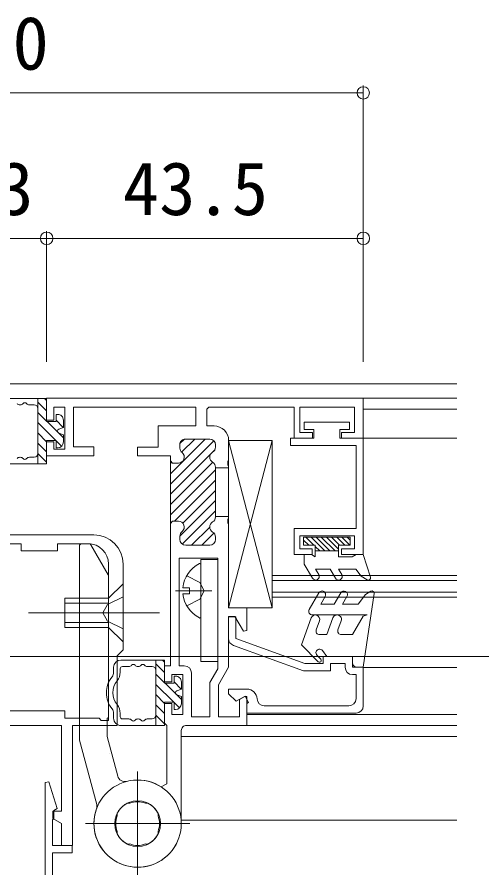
# Model space of a CAD drawing. Units: millimetres, scale not verified. Extents: x -1682 to -296, y -1188 to 1056.
# Drawn here: x -714 to -650.2, y -74.5 to 42.5 of the extents above; entities that cross this region are included whole.
import ezdxf
from ezdxf.enums import TextEntityAlignment as Align

# ---------------------------------------------------------------- set-up
doc = ezdxf.new("R2010")
doc.units = ezdxf.units.MM
doc.header["$LTSCALE"] = 4
doc.linetypes.add('CHAIN2', pattern=[12, 9, -1, 1, -1])
doc.linetypes.add('DASHED3', pattern=[4, 3, -1])
for name, color, linetype, lineweight in [('0-3_YKK_11', 7, 'Continuous', 9), ('0-5_YKK_12', 2, 'Continuous', 9), ('0-6_YKK_13', 4, 'Continuous', 9), ('0-7_YKK_D', 6, 'Continuous', 9)]:
    doc.layers.add(name, color=color, linetype=linetype, lineweight=lineweight)
doc.styles.add('ＭＳ ゴシック', font='')
doc.styles.get('ＭＳ ゴシック').set_extended_font_data('MS Gothic')

msp = doc.modelspace()

# ---------------------------------------------------------------- linework, layer by layer
at = {"layer": '0-3_YKK_11'}
for p, q in [((-709.979, -9.895), (-709.979, -12.894)), ((-666.478, -9.897), (-709.979, -9.895)), ((-666.478, -15.397), (-666.478, -9.897)), ((-708.979, -11.094), (-707.479, -11.094)), ((-708.979, -12.894), (-708.979, -11.094)), ((-707.479, -11.094), (-707.479, -16.896)), ((-706.279, -11.096), (-689.479, -11.097)), ((-706.279, -16.595), (-706.279, -11.096)), ((-689.479, -11.097), (-689.479, -13.696)), ((-687.679, -11.096), (-687.979, -11.396)), ((-687.979, -11.396), (-687.979, -13.697)), ((-687.679, -11.096), (-675.978, -11.097)), ((-675.978, -11.097), (-675.978, -15.397)), ((-675.178, -11.097), (-667.678, -11.097)), ((-675.178, -14.597), (-675.178, -11.097)), ((-667.678, -11.097), (-667.678, -14.597)), ((-709.979, -12.894), (-708.979, -12.894)), ((-694.679, -13.696), (-694.679, -16.596)), ((-689.479, -13.696), (-694.679, -13.696)), ((-687.979, -13.697), (-686.979, -13.697)), ((-674.581, -13.196), (-674.581, -14.196)), ((-668.381, -13.197), (-674.581, -13.196)), ((-668.381, -14.197), (-668.381, -13.197)), ((-673.478, -14.597), (-675.178, -14.597)), ((-674.581, -14.196), (-673.281, -14.196)), ((-673.478, -15.397), (-673.478, -14.597)), ((-673.281, -14.196), (-673.281, -15.396)), ((-669.681, -14.197), (-668.381, -14.197)), ((-669.681, -15.397), (-669.681, -14.197)), ((-669.478, -14.597), (-669.478, -15.397)), ((-667.678, -14.597), (-669.478, -14.597)), ((-709.979, -15.895), (-709.979, -17.795)), ((-708.979, -15.895), (-709.979, -15.895)), ((-708.979, -16.896), (-708.979, -15.895)), ((-688.203, -15.497), (-692.979, -20.272)), ((-687.018, -15.726), (-692.979, -21.686)), ((-691.679, -16.297), (-691.679, -16.748)), ((-691.05, -15.515), (-691.66, -16.125)), ((-689.617, -15.497), (-691.439, -17.318)), ((-687.579, -15.497), (-690.879, -15.497)), ((-686.779, -16.611), (-686.779, -16.297)), ((-684.979, -15.697), (-684.979, -18.339)), ((-676.481, -15.396), (-676.481, -16.396)), ((-673.281, -15.396), (-676.481, -15.396)), ((-675.978, -15.397), (-673.478, -15.397)), ((-666.481, -15.397), (-669.681, -15.397)), ((-669.478, -15.397), (-666.478, -15.397)), ((-666.483, -31.397), (-666.481, -15.397)), ((-707.479, -16.896), (-708.979, -16.896)), ((-703.479, -16.595), (-706.279, -16.595)), ((-703.479, -17.796), (-703.479, -16.595)), ((-697.479, -16.596), (-697.479, -17.796)), ((-694.679, -16.596), (-697.479, -16.596)), ((-686.881, -17.003), (-687.187, -17.309)), ((-676.481, -16.396), (-667.481, -16.397)), ((-667.481, -16.397), (-667.483, -27.797)), ((-709.979, -17.795), (-703.479, -17.796)), ((-697.479, -17.796), (-692.979, -17.796)), ((-687.467, -17.589), (-692.979, -23.1)), ((-692.979, -17.796), (-692.979, -18.497)), ((-692.679, -18.797), (-692.979, -18.497)), ((-692.979, -18.497), (-692.979, -27.097)), ((-687.163, -18.699), (-692.979, -24.514)), ((-684.979, -18.339), (-685.099, -18.522)), ((-685.099, -18.522), (-685.099, -19.072)), ((-692.858, -18.737), (-692.979, -18.858)), ((-686.779, -19.729), (-692.979, -25.928)), ((-691.879, -18.797), (-692.679, -18.797)), ((-686.779, -19.447), (-686.779, -19.382)), ((-686.779, -19.447), (-686.779, -26.147)), ((-684.979, -19.447), (-686.779, -19.447)), ((-685.099, -19.072), (-684.979, -19.255)), ((-684.979, -19.255), (-684.979, -19.447)), ((-686.779, -21.143), (-692.433, -26.797)), ((-686.779, -22.557), (-691.284, -27.062)), ((-686.779, -23.971), (-691.679, -28.871)), ((-686.779, -25.385), (-691.342, -29.949)), ((-692.679, -26.797), (-692.979, -27.097)), ((-691.879, -26.797), (-692.679, -26.797)), ((-686.779, -26.147), (-686.779, -26.211)), ((-684.979, -26.147), (-686.779, -26.147)), ((-685.099, -26.522), (-684.979, -26.339)), ((-685.099, -27.071), (-685.099, -26.522)), ((-684.979, -26.339), (-684.979, -26.147)), ((-692.979, -27.097), (-692.98, -46.696)), ((-687.579, -27.6), (-690.076, -30.097)), ((-684.979, -27.255), (-685.099, -27.071)), ((-684.98, -38.696), (-684.979, -27.255)), ((-675.983, -27.796), (-675.983, -31.396)), ((-667.483, -27.797), (-675.983, -27.796)), ((-703.477, -28.698), (-729.477, -28.698)), ((-691.679, -29.297), (-691.679, -28.846)), ((-686.998, -28.433), (-688.662, -30.097)), ((-686.779, -28.982), (-686.779, -29.297)), ((-675.183, -28.796), (-667.683, -28.797)), ((-675.183, -30.596), (-675.183, -28.796)), ((-667.683, -28.797), (-667.683, -30.597)), ((-713.477, -29.898), (-719.477, -29.898)), ((-713.477, -30.898), (-713.477, -29.898)), ((-708.477, -29.898), (-708.477, -30.898)), ((-704.277, -29.898), (-708.477, -29.898)), ((-687.579, -30.097), (-690.879, -30.097)), ((-708.477, -30.898), (-713.477, -30.898)), ((-675.983, -31.396), (-673.483, -31.396)), ((-673.483, -30.596), (-675.183, -30.596)), ((-673.483, -31.396), (-673.483, -30.596)), ((-669.483, -30.597), (-669.483, -31.397)), ((-667.683, -30.597), (-669.483, -30.597)), ((-669.483, -31.397), (-666.483, -31.397)), ((-701.476, -54.198), (-701.477, -32.698)), ((-699.477, -44.498), (-699.477, -32.698)), ((-691.778, -31.897), (-691.779, -46.696)), ((-686.479, -31.897), (-691.778, -31.897)), ((-686.48, -47.093), (-686.479, -31.897)), ((-682.479, -38.696), (-684.98, -38.696)), ((-682.48, -41.827), (-682.479, -38.696)), ((-684.98, -46.895), (-684.979, -39.896)), ((-684.979, -39.896), (-684.107, -39.896)), ((-684.977, -39.943), (-683.977, -39.943)), ((-684.977, -42.943), (-684.977, -39.943)), ((-684.107, -39.896), (-682.924, -41.946)), ((-683.977, -39.943), (-683.977, -42.943)), ((-682.924, -41.946), (-682.48, -41.827)), ((-683.977, -42.943), (-674.499, -46.394)), ((-674.675, -47.394), (-684.319, -43.882)), ((-700.277, -45.298), (-699.477, -44.498)), ((-700.276, -54.898), (-700.277, -45.298)), ((-671.977, -45.394), (-667.977, -45.394)), ((-671.977, -46.394), (-671.977, -45.394)), ((-667.977, -45.394), (-667.977, -46.895)), ((-693.779, -46.696), (-693.779, -48.897)), ((-692.98, -46.696), (-693.779, -46.696)), ((-691.779, -46.696), (-691.079, -46.696)), ((-674.499, -46.394), (-671.977, -46.394)), ((-670.977, -46.394), (-670.978, -47.394)), ((-668.977, -46.394), (-670.977, -46.394)), ((-668.977, -46.894), (-668.977, -46.394)), ((-692.779, -47.896), (-691.278, -47.896)), ((-692.779, -48.897), (-692.779, -47.896)), ((-691.278, -47.896), (-691.279, -53.397)), ((-690.079, -47.696), (-690.08, -53.696)), ((-687.579, -48.997), (-686.48, -47.093)), ((-686.379, -49.318), (-684.98, -46.895)), ((-670.978, -47.394), (-674.675, -47.394)), ((-667.478, -47.895), (-667.978, -47.895)), ((-667.977, -46.895), (-666.477, -46.895)), ((-667.478, -51.195), (-667.478, -47.895)), ((-666.477, -46.895), (-666.478, -52.195)), ((-693.779, -48.897), (-692.779, -48.897)), ((-687.579, -53.696), (-687.579, -48.997)), ((-686.379, -53.696), (-686.379, -49.318)), ((-684.978, -49.893), (-682.478, -49.893)), ((-684.978, -50.544), (-684.978, -49.893)), ((-683.954, -51.568), (-684.978, -50.544)), ((-682.728, -50.86), (-683.954, -51.568)), ((-682.773, -50.896), (-683.48, -51.304)), ((-683.48, -51.304), (-683.48, -53.696)), ((-682.48, -50.896), (-682.773, -50.896)), ((-682.228, -51.726), (-682.728, -50.86)), ((-682.48, -54.896), (-682.48, -50.896)), ((-693.78, -51.896), (-693.78, -54.596)), ((-692.78, -51.896), (-693.78, -51.896)), ((-692.78, -53.396), (-692.78, -51.896)), ((-682.478, -51.87), (-682.228, -51.726)), ((-682.478, -53.193), (-682.478, -51.87)), ((-680.083, -52.193), (-668.478, -52.194)), ((-725.476, -52.898), (-707.477, -52.898)), ((-707.477, -52.898), (-707.477, -53.898)), ((-691.279, -53.397), (-692.78, -53.396)), ((-690.08, -53.696), (-687.579, -53.696)), ((-683.48, -53.696), (-686.379, -53.696)), ((-667.478, -53.195), (-682.478, -53.193)), ((-725.027, -54.898), (-707.926, -54.898)), ((-707.926, -54.898), (-707.926, -66.694)), ((-707.477, -53.898), (-702.776, -53.898)), ((-706.427, -54.898), (-700.276, -54.898)), ((-706.426, -71.394), (-706.427, -54.898)), ((-702.776, -53.898), (-702.476, -54.198)), ((-702.476, -54.198), (-701.476, -54.198)), ((-693.78, -54.596), (-693.48, -54.896)), ((-693.48, -54.896), (-693.48, -62.919)), ((-690.78, -54.896), (-682.48, -54.896)), ((-691.48, -68.396), (-691.48, -55.596)), ((-710.176, -62.738), (-709.667, -62.665)), ((-710.176, -75.698), (-710.176, -62.738)), ((-709.667, -62.665), (-708.518, -66.314)), ((-693.48, -62.919), (-694.249, -63.34)), ((-709.127, -66.694), (-709.127, -67.694)), ((-707.926, -66.694), (-709.127, -66.694)), ((-708.518, -66.314), (-708.976, -66.579)), ((-708.976, -66.579), (-708.976, -67.694)), ((-698.736, -65.579), (-698.903, -65.585)), ((-698.703, -65.593), (-698.736, -65.579)), ((-698.555, -65.595), (-698.703, -65.593)), ((-696.257, -65.593), (-696.405, -65.595)), ((-696.224, -65.579), (-696.257, -65.593)), ((-696.057, -65.586), (-696.224, -65.579)), ((-708.976, -67.694), (-709.176, -67.894)), ((-709.127, -67.694), (-707.926, -68.387)), ((-700.29, -66.972), (-700.297, -67.139)), ((-700.297, -67.139), (-700.283, -67.172)), ((-700.283, -67.172), (-700.281, -67.32)), ((-694.679, -67.321), (-694.677, -67.173)), ((-694.677, -67.173), (-694.664, -67.139)), ((-694.664, -67.139), (-694.67, -66.973)), ((-709.176, -67.894), (-709.176, -71.394)), ((-707.926, -68.387), (-707.926, -71.394)), ((-700.283, -69.619), (-700.297, -69.652)), ((-700.297, -69.652), (-700.291, -69.819)), ((-700.281, -69.47), (-700.283, -69.619)), ((-694.678, -69.619), (-694.68, -69.471)), ((-694.664, -69.652), (-694.678, -69.619)), ((-694.67, -69.819), (-694.664, -69.652)), ((-698.904, -71.206), (-698.737, -71.212)), ((-698.737, -71.212), (-698.704, -71.198)), ((-698.704, -71.198), (-698.555, -71.196)), ((-696.406, -71.196), (-696.257, -71.198)), ((-696.257, -71.198), (-696.224, -71.212)), ((-696.224, -71.212), (-696.057, -71.206)), ((-709.176, -71.394), (-706.476, -71.394)), ((-709.176, -72.394), (-709.176, -75.698)), ((-706.476, -72.394), (-709.176, -72.394)), ((-707.926, -71.394), (-706.426, -71.394)), ((-706.476, -71.394), (-706.476, -72.394))]:
    msp.add_line(p, q, dxfattribs=at)
for centre, radius, start, end in [((-686.979, -15.697), 2, 359.99728, 89.99734), ((-690.879, -16.297), 0.8, 89.9989, 179.99893), ((-687.579, -16.297), 0.8, 359.99892, 89.9989), ((-691.879, -17.997), 0.8, 269.99892, 51.31674), ((-690.879, -16.748), 0.8, 179.99893, 231.31676), ((-686.779, -17.997), 0.8, 119.99919, 239.99867), ((-687.579, -16.611), 0.8, 299.99916, 359.99892), ((-687.579, -19.382), 0.8, 359.99892, 59.99866), ((-691.879, -27.597), 0.8, 308.68112, 89.9989), ((-686.779, -27.597), 0.8, 119.99919, 239.99867), ((-687.579, -26.211), 0.8, 299.99916, 359.99892), ((-703.477, -32.698), 4, 0.00053, 90.00052), ((-690.879, -28.846), 0.8, 128.68111, 179.99893), ((-687.579, -28.982), 0.8, 359.99892, 59.99866), ((-704.277, -32.698), 2.8, 0.00053, 90.00052), ((-690.879, -29.297), 0.8, 179.99893, 269.99892), ((-687.579, -29.297), 0.8, 269.99892, 359.99892), ((-683.977, -42.943), 1, 179.99355, 249.99414), ((-691.079, -47.696), 1, 359.99748, 89.99728), ((-667.977, -46.895), 1, 179.9935, 269.99347), ((-682.478, -51.293), 1.4, 2.38155, 89.99348), ((-680.081, -51.194), 0.999, 182.30742, 269.92), ((-668.478, -51.194), 1, 269.9935, 359.99347), ((-667.478, -52.195), 1, 269.9935, 359.99347), ((-690.78, -55.596), 0.7, 89.99728, 179.99733), ((-697.48, -68.396), 6, 57.41879, 359.99728), ((-697.48, -68.396), 3, 68.99913, 110.99229), ((-697.48, -68.396), 3.15, 116.81842, 153.13449), ((-697.48, -68.396), 3.15, 26.81837, 63.13451), ((-697.48, -68.396), 3, 158.99911, 200.99234), ((-697.48, -68.396), 3, 338.99913, 20.99231), ((-697.48, -68.396), 3.15, 206.81841, 243.13448), ((-697.48, -68.396), 3.15, 296.81837, 333.13451), ((-697.48, -68.396), 3, 248.99915, 290.99231)]:
    msp.add_arc(centre, radius, start, end, dxfattribs=at)
at = {"layer": '0-5_YKK_12'}
for p, q in [((-779.308, -7.898), (-653.645, -7.898)), ((-666.482, -9.897), (-653.644, -9.897)), ((-666.482, -11.401), (-653.644, -11.401)), ((-666.482, -15.401), (-653.644, -15.401)), ((-653.645, -34.249), (-678.99, -34.246)), ((-678.99, -34.246), (-678.99, -37.246)), ((-653.645, -34.949), (-678.99, -34.946)), ((-653.645, -36.549), (-678.99, -36.546)), ((-653.645, -37.249), (-678.99, -37.246)), ((-480.312, -45.4), (-1620.312, -45.4)), ((-666.232, -45.401), (-653.645, -45.401)), ((-666.481, -46.901), (-653.645, -46.901)), ((-682.481, -53.401), (-653.646, -53.401)), ((-653.646, -54.896), (-682.481, -54.896)), ((-691.48, -56.398), (-653.645, -56.398)), ((-691.48, -67.898), (-653.645, -67.898))]:
    msp.add_line(p, q, dxfattribs=at)
at = {"layer": '0-6_YKK_13'}
for p, q in [((-709.979, -9.905), (-715.979, -9.905)), ((-711.179, -18.905), (-711.179, -9.905)), ((-709.979, -11.62), (-711.179, -10.42)), ((-709.979, -10.205), (-710.28, -9.905)), ((-709.979, -13.105), (-709.979, -9.905)), ((-713.603, -10.805), (-713.654, -10.805)), ((-711.679, -10.805), (-712.355, -10.805)), ((-709.979, -13.034), (-711.179, -11.834)), ((-708.722, -15.705), (-711.179, -13.248)), ((-708.679, -13.105), (-709.979, -13.105)), ((-707.679, -15.334), (-709.908, -13.105)), ((-707.69, -13.909), (-708.679, -12.92)), ((-708.281, -14.123), (-707.679, -13.905)), ((-707.679, -13.905), (-707.679, -12.905)), ((-709.979, -15.862), (-711.179, -14.662)), ((-708.281, -14.687), (-707.679, -14.905)), ((-707.679, -15.905), (-707.679, -14.905)), ((-709.979, -17.276), (-711.179, -16.076)), ((-709.979, -15.705), (-708.679, -15.705)), ((-707.935, -16.492), (-708.679, -15.748)), ((-678.978, -38.698), (-684.978, -15.697)), ((-678.978, -15.698), (-684.978, -38.698)), ((-684.978, -15.698), (-678.978, -15.698)), ((-684.978, -38.698), (-684.978, -15.698)), ((-678.978, -15.698), (-678.978, -38.698)), ((-709.979, -18.691), (-711.179, -17.491)), ((-713.654, -18.005), (-713.603, -18.005)), ((-712.354, -18.005), (-711.679, -18.005)), ((-673.269, -30.096), (-674.368, -28.996)), ((-671.762, -30.896), (-673.661, -28.996)), ((-671.055, -30.896), (-672.954, -28.996)), ((-670.347, -30.897), (-672.247, -28.996)), ((-669.883, -30.654), (-671.54, -28.996)), ((-669.733, -30.097), (-670.833, -28.997)), ((-669.026, -30.097), (-670.126, -28.997)), ((-668.319, -30.097), (-669.419, -28.997)), ((-668.283, -29.426), (-668.712, -28.997)), ((-668.283, -30.097), (-668.283, -28.997)), ((-705.48, -56.854), (-705.48, -30.195)), ((-705.18, -29.896), (-704.154, -29.896)), ((-703.894, -30.046), (-701.521, -34.156)), ((-673.976, -30.096), (-674.683, -29.389)), ((-673.083, -30.096), (-674.683, -30.096)), ((-673.083, -30.096), (-673.083, -31.696)), ((-672.469, -30.896), (-673.083, -30.282)), ((-669.883, -30.097), (-669.883, -31.697)), ((-668.283, -30.097), (-669.883, -30.097)), ((-674.583, -31.396), (-674.583, -32.696)), ((-673.603, -31.396), (-674.583, -31.396)), ((-673.603, -31.396), (-673.083, -31.696)), ((-669.883, -30.897), (-673.083, -30.896)), ((-667.483, -31.397), (-668.003, -31.697)), ((-666.483, -31.397), (-667.483, -31.397)), ((-666.483, -31.397), (-665.498, -34.507)), ((-688.778, -32.081), (-686.477, -32.081)), ((-688.775, -46.081), (-688.778, -32.081)), ((-686.477, -32.081), (-686.475, -46.081)), ((-673.458, -34.646), (-674.583, -32.696)), ((-668.003, -31.697), (-669.883, -31.697)), ((-688.776, -39.964), (-688.778, -32.773)), ((-671.038, -33.396), (-673.024, -33.396)), ((-673.024, -33.396), (-672.592, -34.146)), ((-670.317, -34.647), (-671.038, -33.396)), ((-667.484, -33.397), (-669.883, -33.397)), ((-669.883, -33.397), (-669.45, -34.147)), ((-667.484, -33.397), (-666.784, -34.366)), ((-701.48, -53.696), (-701.48, -34.306)), ((-665.934, -34.857), (-666.784, -34.366)), ((-699.477, -35.398), (-701.477, -37.398)), ((-699.477, -35.398), (-699.477, -43.398)), ((-691.256, -35.944), (-690.377, -35.943)), ((-690.377, -35.943), (-690.377, -36.793)), ((-707.477, -37.398), (-701.477, -37.398)), ((-707.477, -41.398), (-707.477, -37.398)), ((-701.477, -37.398), (-701.477, -41.398)), ((-691.255, -36.793), (-690.377, -36.793)), ((-673.917, -38.946), (-672.589, -36.646)), ((-671.723, -37.147), (-672.329, -38.197)), ((-670.484, -38.197), (-669.589, -36.647)), ((-668.723, -37.147), (-669.329, -38.197)), ((-666.184, -36.871), (-667.184, -38.197)), ((-666.485, -46.897), (-664.987, -36.741)), ((-665.434, -36.438), (-666.184, -36.871)), ((-707.477, -38.055), (-701.477, -38.055)), ((-670.484, -38.197), (-672.329, -38.197)), ((-667.184, -38.197), (-669.329, -38.197)), ((-678.978, -38.698), (-684.978, -38.698)), ((-673.484, -39.696), (-665.928, -39.697)), ((-707.477, -40.741), (-701.477, -40.741)), ((-673.631, -40.091), (-674.985, -43.81)), ((-672.503, -40.502), (-672.949, -41.725)), ((-670.645, -40.092), (-671.485, -42.397)), ((-669.518, -40.502), (-669.963, -41.726)), ((-701.477, -41.398), (-707.477, -41.398)), ((-699.477, -43.398), (-701.477, -41.398)), ((-671.485, -42.396), (-672.479, -42.396)), ((-672.673, -46.123), (-674.985, -43.81)), ((-672.838, -45.25), (-672.319, -45.769)), ((-671.485, -45.397), (-672.085, -44.596)), ((-671.485, -45.397), (-667.985, -45.397)), ((-667.985, -45.396), (-667.985, -46.196)), ((-693.774, -45.898), (-699.774, -45.898)), ((-698.699, -46.798), (-699.574, -46.798)), ((-697.399, -46.798), (-697.45, -46.798)), ((-695.474, -46.798), (-696.15, -46.798)), ((-694.974, -54.898), (-694.974, -45.898)), ((-693.774, -47.613), (-694.974, -46.413)), ((-693.774, -46.199), (-694.075, -45.898)), ((-693.774, -49.098), (-693.774, -45.898)), ((-686.475, -46.081), (-688.775, -46.081)), ((-700.774, -46.899), (-700.774, -47.57)), ((-699.874, -47.098), (-699.874, -47.57)), ((-693.774, -49.027), (-694.974, -47.828)), ((-667.285, -46.897), (-666.485, -46.897)), ((-692.474, -49.098), (-693.774, -49.098)), ((-691.474, -51.327), (-693.703, -49.098)), ((-691.485, -49.902), (-692.474, -48.913)), ((-691.474, -49.898), (-691.474, -48.899)), ((-692.517, -51.699), (-694.974, -49.242)), ((-692.076, -50.116), (-691.474, -49.898)), ((-693.774, -51.856), (-694.974, -50.656)), ((-692.076, -50.681), (-691.474, -50.898)), ((-691.474, -51.898), (-691.474, -50.898)), ((-693.774, -53.27), (-694.974, -52.07)), ((-693.774, -51.699), (-692.474, -51.699)), ((-691.731, -52.485), (-692.474, -51.742)), ((-700.774, -53.899), (-700.774, -53.227)), ((-699.874, -53.227), (-699.874, -53.698)), ((-693.774, -54.684), (-694.974, -53.484)), ((-701.68, -56.354), (-701.68, -53.896)), ((-699.574, -53.998), (-698.698, -53.998)), ((-697.45, -53.998), (-697.399, -53.998)), ((-696.15, -53.998), (-695.474, -53.998)), ((-705.47, -56.932), (-703.102, -65.77)), ((-700.21, -61.88), (-701.67, -56.431)), ((-701.38, -58.695), (-701.381, -58.695))]:
    msp.add_line(p, q, dxfattribs=at)
at = {"layer": '0-6_YKK_13', "linetype": 'DASHED3'}
for p, q in [((-690.743, -34.318), (-688.928, -35.223)), ((-688.319, -36.368), (-688.928, -35.223)), ((-699.477, -37.198), (-701.629, -38.248)), ((-688.319, -36.368), (-688.927, -37.513)), ((-701.629, -38.248), (-702.241, -39.398)), ((-690.742, -38.418), (-688.927, -37.513)), ((-701.629, -40.548), (-702.241, -39.398)), ((-699.477, -41.598), (-701.629, -40.548))]:
    msp.add_line(p, q, dxfattribs=at)
at = {"layer": '0-6_YKK_13', "linetype": 'CHAIN2'}
for p, q in [((-692.277, -36.369), (-687.278, -36.368)), ((-694.477, -39.398), (-712.477, -39.398)), ((-697.476, -75.548), (-697.476, -61.248)), ((-704.626, -68.398), (-690.326, -68.398))]:
    msp.add_line(p, q, dxfattribs=at)
at = {"layer": '0-6_YKK_13'}
for points in [[(-708.479, -12.105), (-708.679, -12.105), (-708.679, -13.105)], [(-715.979, -18.905), (-709.979, -18.905), (-709.979, -15.705)], [(-708.679, -15.705), (-708.679, -16.705), (-708.479, -16.705)], [(-668.283, -28.997), (-674.683, -28.996), (-674.683, -30.096)], [(-665.928, -39.697), (-666.516, -39.855), (-667.985, -42.397), (-669.493, -42.397)], [(-692.274, -48.098), (-692.474, -48.098), (-692.474, -49.098)], [(-699.774, -54.898), (-693.774, -54.898), (-693.774, -51.699)], [(-692.474, -51.699), (-692.474, -52.698), (-692.274, -52.698)]]:
    msp.add_lwpolyline(points, dxfattribs=at)
msp.add_circle((-697.48, -68.395), 3.15, dxfattribs=at)
for centre, radius, start, end in [((-712.979, -10.805), 0.3, 38.68198, 141.31761), ((-713.654, -10.305), 0.5, 218.68204, 270), ((-713.603, -10.305), 0.5, 270, 321.31761), ((-712.355, -10.305), 0.5, 218.68198, 270), ((-711.679, -11.305), 0.5, 359.99969, 90), ((-708.479, -12.905), 0.8, 359.99968, 90), ((-708.179, -14.405), 0.3, 109.89523, 250.10341), ((-708.479, -15.905), 0.8, 270, 359.99968), ((-711.679, -17.505), 0.5, 270, 359.99969), ((-713.654, -18.505), 0.5, 90, 141.31766), ((-713.603, -18.505), 0.5, 38.68199, 90), ((-712.979, -18.005), 0.3, 218.68199, 321.3176), ((-712.354, -18.505), 0.5, 90, 141.3176), ((-705.18, -30.195), 0.3, 90, 180), ((-704.154, -30.195), 0.3, 29.99995, 90), ((-687.077, -36.368), 4.2, 117.29094, 174.20224), ((-688.932, -32.773), 0.154, 0.00998, 117.29094), ((-701.781, -34.306), 0.3, 0, 30), ((-673.025, -34.396), 0.5, 209.99248, 29.99248), ((-669.884, -34.397), 0.5, 209.99248, 29.99248), ((-665.784, -34.597), 0.3, 239.98825, 17.58237), ((-687.077, -36.368), 4.2, 185.8177, 242.729), ((-672.156, -36.896), 0.5, 329.99309, 149.99266), ((-669.156, -36.897), 0.5, 329.99222, 149.99115), ((-665.284, -36.698), 0.3, 351.60973, 119.99471), ((-673.484, -39.196), 0.5, 149.9928, 269.99249), ((-673.067, -40.297), 0.6, 339.99208, 159.99107), ((-670.082, -40.297), 0.6, 339.99257, 159.99295), ((-688.931, -39.964), 0.154, 242.729, 0.00998), ((-672.479, -41.896), 0.5, 159.99414, 270), ((-669.493, -41.897), 0.5, 159.99414, 269.99599), ((-672.485, -44.896), 0.5, 36.86519, 224.99002), ((-699.774, -46.899), 1, 90, 179.99969), ((-699.574, -47.098), 0.3, 90, 179.99969), ((-698.699, -46.298), 0.5, 270, 321.31766), ((-698.074, -46.798), 0.3, 38.68204, 141.31766), ((-697.45, -46.298), 0.5, 218.68204, 270), ((-697.399, -46.298), 0.5, 270, 321.31761), ((-696.774, -46.798), 0.3, 38.68198, 141.31761), ((-696.15, -46.298), 0.5, 218.68198, 270), ((-695.474, -47.298), 0.5, 359.99969, 90), ((-672.496, -45.946), 0.25, 224.9727, 45.00732), ((-667.285, -46.196), 0.7, 179.99249, 270.00122), ((-701.774, -47.57), 1, 321.05559, 359.99969), ((-701.774, -47.57), 1.9, 321.05562, 359.99969), ((-698.274, -50.398), 3.5, 141.05559, 180.00101), ((-698.274, -50.398), 2.6, 141.05562, 218.94211), ((-692.274, -48.899), 0.8, 359.99968, 90), ((-691.974, -50.398), 0.3, 109.89523, 250.10341), ((-698.274, -50.398), 3.5, 180.00101, 218.94379), ((-701.774, -53.227), 1, 359.99968, 38.94379), ((-701.774, -53.227), 1.9, 359.99887, 38.94211), ((-692.274, -51.898), 0.8, 270, 359.99968), ((-701.68, -53.696), 0.2, 270, 0), ((-699.574, -53.698), 0.3, 179.99887, 270), ((-695.474, -53.498), 0.5, 270, 359.99969), ((-699.774, -53.899), 1, 179.99968, 270), ((-698.698, -54.498), 0.5, 38.68204, 90), ((-698.074, -53.998), 0.3, 218.68204, 321.31766), ((-697.45, -54.498), 0.5, 90, 141.31766), ((-697.399, -54.498), 0.5, 38.68199, 90), ((-696.774, -53.998), 0.3, 218.68199, 321.3176), ((-696.15, -54.498), 0.5, 90, 141.3176), ((-705.18, -56.854), 0.3, 180, 195), ((-705.18, -56.854), 0.3, 180, 195), ((-701.38, -56.354), 0.3, 180, 195), ((-699.244, -61.621), 1, 195, 284.5946), ((-697.48, -68.395), 6, 160.23485, 104.5946), ((-704.068, -66.028), 1, 340.23485, 15)]:
    msp.add_arc(centre, radius, start, end, dxfattribs=at)
at = {"layer": '0-7_YKK_D'}
for p, q in [((-666.478, -4.89), (-666.481, 33.105)), ((-666.481, 32.105), (-766.479, 32.098)), ((-709.979, -4.89), (-709.979, 13.102)), ((-709.978, -4.89), (-709.978, 13.102)), ((-666.478, -4.89), (-666.477, 13.1)), ((-722.975, 12.102), (-709.979, 12.102)), ((-709.978, 12.102), (-666.477, 12.1))]:
    msp.add_line(p, q, dxfattribs=at)
for centre in [(-666.481, 32.105), (-709.979, 12.102), (-709.978, 12.102), (-666.477, 12.1)]:
    msp.add_circle(centre, 0.85, dxfattribs=at)

# ---------------------------------------------------------------- texts
at = {"layer": '0-7_YKK_D', "color": 4, "style": 'ＭＳ ゴシック'}
for s, rotation, p in [('100', 0.004, (-724.64, 33.101)), ('43.5', 359.997, (-699.507, 13.102))]:
    msp.add_text(s, height=7.331, rotation=rotation, dxfattribs=at).set_placement(p, align=Align.BOTTOM_LEFT)
msp.add_text('13', height=7.331, dxfattribs=at).set_placement((-721.757, 13.102), align=Align.BOTTOM_LEFT)

doc.saveas('drawing.dxf')
